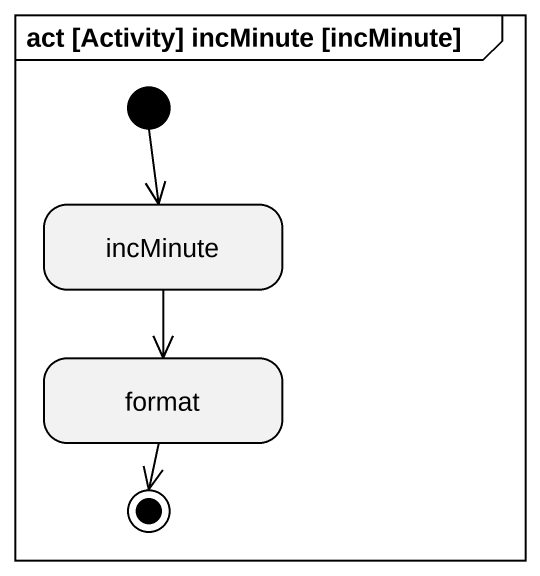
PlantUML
@startuml
mainframe act [Activity] incMinute [incMinute]
hide empty description
state incMinute
state format
[*] --> incMinute
incMinute --> format
format --> [*]
@enduml
